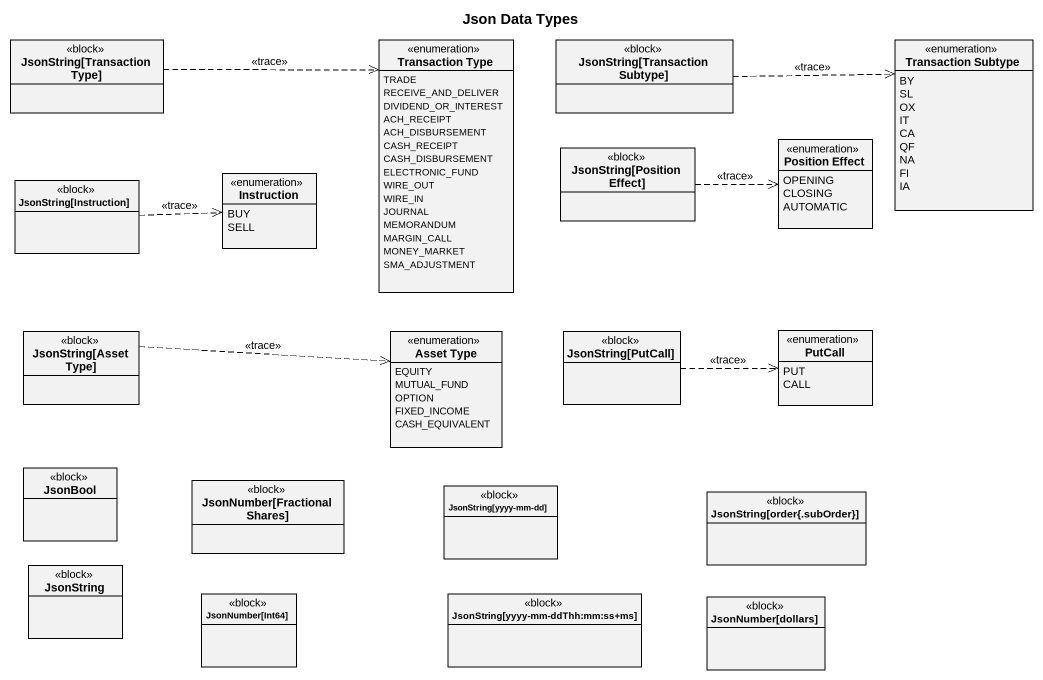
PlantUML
@startuml
title Json Data Types
hide circle
hide empty members
class "JsonString[Transaction Type]" as JsonString_Transaction_Type <<block>>
enum "Transaction Type" as Transaction_Type {
  TRADE
  RECEIVE_AND_DELIVER
  DIVIDEND_OR_INTEREST
  ACH_RECEIPT
  ACH_DISBURSEMENT
  CASH_RECEIPT
  CASH_DISBURSEMENT
  ELECTRONIC_FUND
  WIRE_OUT
  WIRE_IN
  JOURNAL
  MEMORANDUM
  MARGIN_CALL
  MONEY_MARKET
  SMA_ADJUSTMENT
}
class "JsonString[Transaction Subtype]" as JsonString_Transaction <<block>>
enum "Transaction Subtype" as Transaction_Subtype {
  BY
  SL
  OX
  IT
  CA
  QF
  NA
  FI
  IA
}
class "JsonString[Position Effect]" as JsonString_Position_Effect <<block>>
enum "Position Effect" as Position_Effect {
  OPENING
  CLOSING
  AUTOMATIC
}
class "JsonString[Instruction]" as JsonString_Instruction <<block>>
enum Instruction {
  BUY
  SELL
}
class "JsonString[Asset Type]" as JsonString_Asset_Type <<block>>
enum "Asset Type" as Asset_Type {
  EQUITY
  MUTUAL_FUND
  OPTION
  FIXED_INCOME
  CASH_EQUIVALENT
}
class "JsonString[PutCall]" as JsonString_PutCall <<block>>
enum PutCall {
  PUT
  CALL
}
class JsonBool <<block>>
class "JsonNumber[Fractional Shares]" as JsonNumber_Fractional_Shares <<block>>
class "JsonString[yyyy-mm-dd]" as JsonString_yyyy_mm_dd <<block>>
class "JsonString[order{.subOrder}]" as JsonString_order_subOrder <<block>>
class JsonString <<block>>
class "JsonNumber[Int64]" as JsonNumber_Int64 <<block>>
class "JsonString[yyyy-mm-ddThh:mm:ss+ms]" as JsonString_yyyy_mm_ddThh_mm <<block>>
class "JsonNumber[dollars]" as JsonNumber_dollars <<block>>
JsonString_Transaction_Type .right.> Transaction_Type : <<trace>>
JsonString_Transaction .right.> Transaction_Subtype : <<trace>>
JsonString_Position_Effect .right.> Position_Effect : <<trace>>
JsonString_Instruction .right.> Instruction : <<trace>>
JsonString_Asset_Type .right.> Asset_Type : <<trace>>
JsonString_PutCall .right.> PutCall : <<trace>>
@enduml
